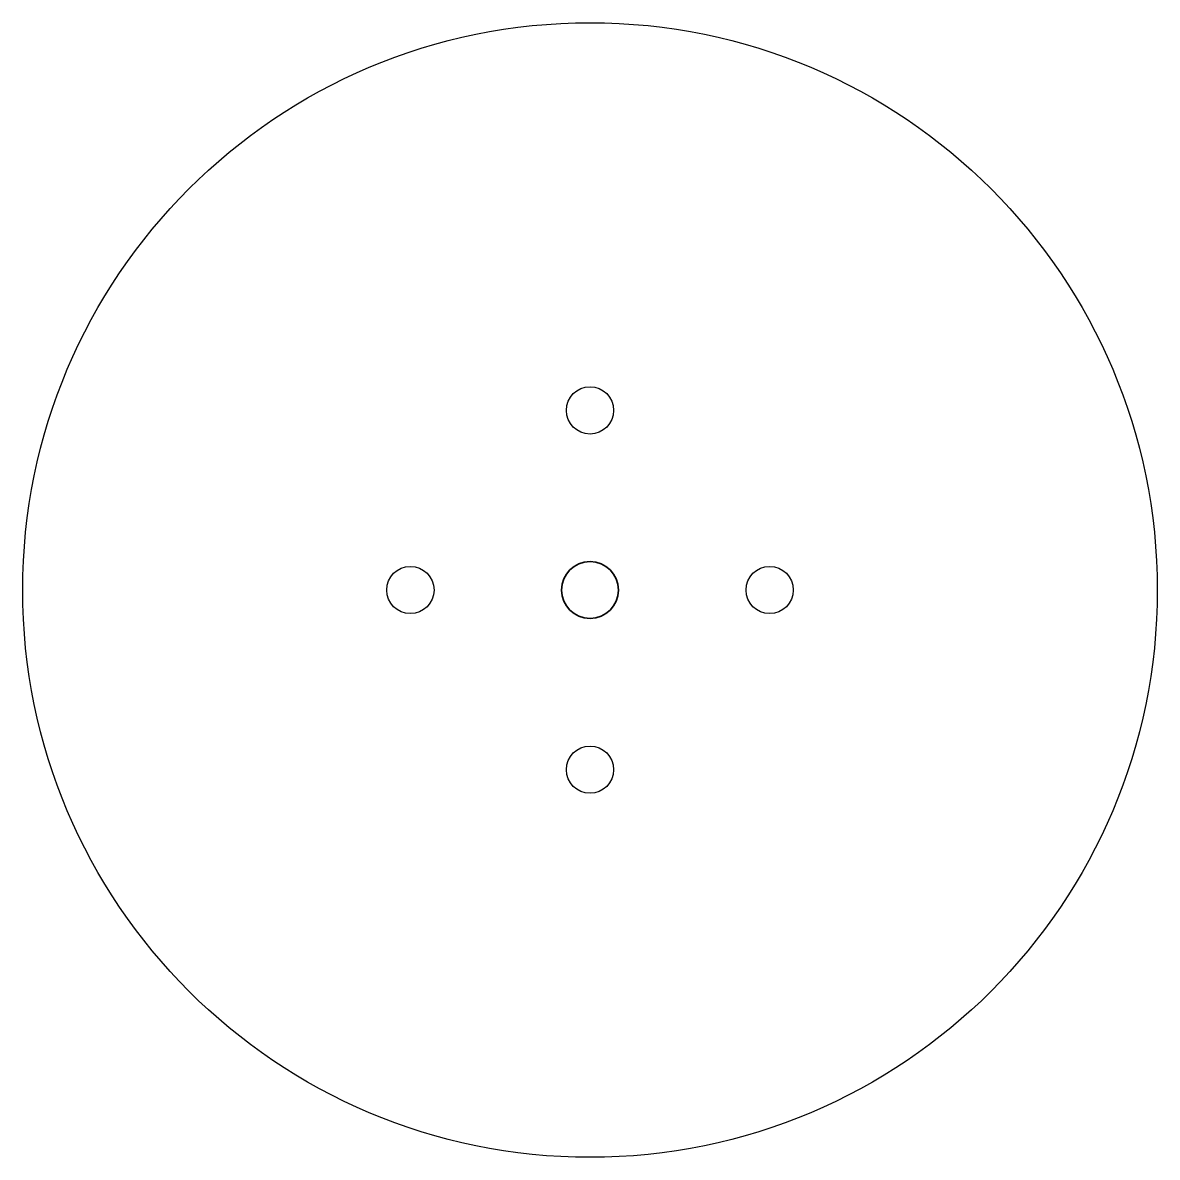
# Model space of a CAD drawing. Header units: millimetres. Extents: x -32 to 88, y 236 to 356.
import ezdxf

# ---------------------------------------------------------------- set-up
doc = ezdxf.new("R2010")
doc.units = ezdxf.units.MM

msp = doc.modelspace()

# ---------------------------------------------------------------- linework, layer by layer
for centre, radius in [((28.33, 295.99), 60), ((28.33, 314.99), 2.5), ((9.33, 295.99), 2.5), ((47.33, 295.99), 2.5), ((28.33, 276.99), 2.5)]:
    msp.add_circle(centre, radius)
at = {"color": 7, "lineweight": 35}
msp.add_circle((28.33, 295.99), 3, dxfattribs=at)

doc.saveas('drawing.dxf')
